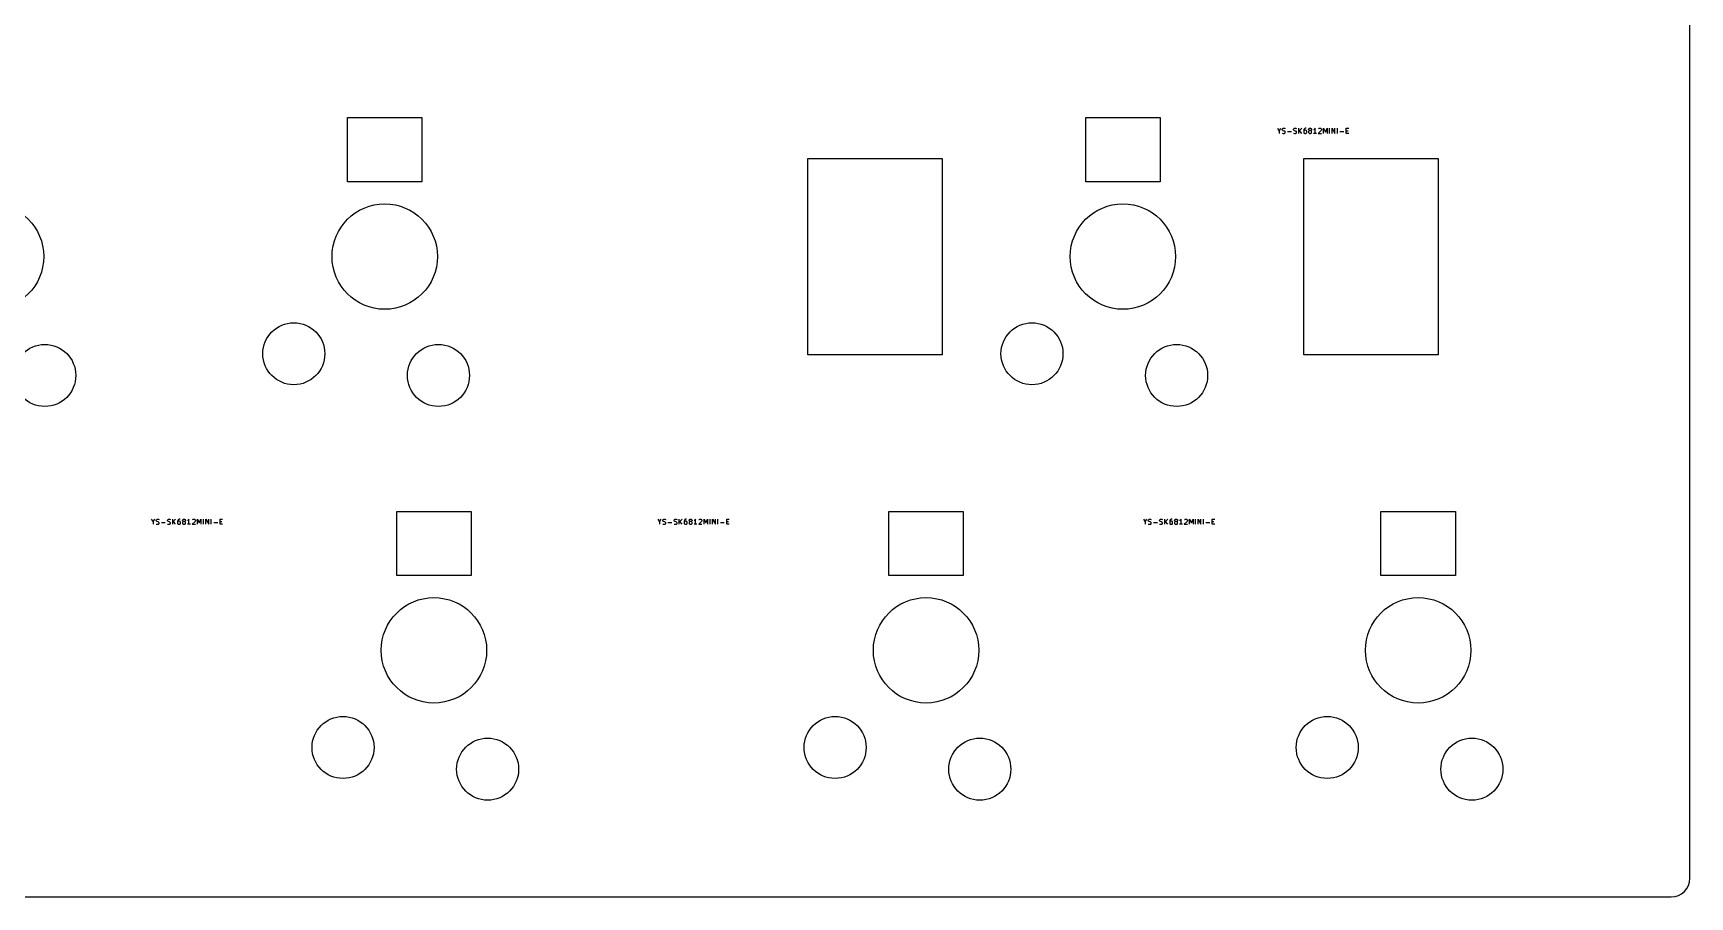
# Model space of a CAD drawing. Header units: millimetres. Extents: x -18 to 310, y -2 to 100.
# Drawn here: x 226.1 to 306.2, y -2.4 to 39.4 of the extents above; entities that cross this region are included whole.
import ezdxf

# ---------------------------------------------------------------- set-up
doc = ezdxf.new("R2010")
doc.units = ezdxf.units.MM
doc.layers.add('Edge.Cuts', color=254, linetype='CONTINUOUS', true_color=0xd0d2cd)
doc.layers.add('F.Fab', color=9, linetype='CONTINUOUS', true_color=0xafafaf)

msp = doc.modelspace()

# ---------------------------------------------------------------- linework, layer by layer
at = {"layer": 'Edge.Cuts', "linetype": 'CONTINUOUS'}
for p, q in [((306.23, -1.503002), (306.23, 65.765)), ((241.277, 35.3), (244.877, 35.3)), ((241.277, 32.2), (241.277, 35.3)), ((244.877, 35.3), (244.877, 32.2)), ((276.9958, 35.3), (280.5958, 35.3)), ((276.9958, 32.2), (276.9958, 35.3)), ((280.5958, 35.3), (280.5958, 32.2)), ((263.54575, 33.325), (270.04575, 33.325)), ((263.54575, 23.825), (263.54575, 33.325)), ((270.04575, 33.325), (270.04575, 23.825)), ((287.54575, 33.325), (294.04575, 33.325)), ((287.54575, 23.825), (287.54575, 33.325)), ((294.04575, 33.325), (294.04575, 23.825)), ((244.877, 32.2), (241.277, 32.2)), ((280.5958, 32.2), (276.9958, 32.2)), ((270.04575, 23.825), (263.54575, 23.825)), ((294.04575, 23.825), (287.54575, 23.825)), ((243.6582, 16.25), (247.2582, 16.25)), ((243.6582, 13.15), (243.6582, 16.25)), ((247.2582, 16.25), (247.2582, 13.15)), ((267.4707, 16.25), (271.0707, 16.25)), ((267.4707, 13.15), (267.4707, 16.25)), ((271.0707, 16.25), (271.0707, 13.15)), ((291.2832, 16.25), (294.8832, 16.25)), ((291.2832, 13.15), (291.2832, 16.25)), ((294.8832, 16.25), (294.8832, 13.15)), ((247.2582, 13.15), (243.6582, 13.15)), ((271.0707, 13.15), (267.4707, 13.15)), ((294.8832, 13.15), (291.2832, 13.15)), ((141.290665, -2.403024), (305.330002, -2.403))]:
    msp.add_line(p, q, dxfattribs=at)
at = {"layer": 'Edge.Cuts'}
for centre, radius in [((224.027, 28.575), 2.549999), ((243.077, 28.575), 2.549999), ((278.79575, 28.575), 2.549999), ((238.677, 23.875), 1.499999), ((274.39575, 23.875), 1.499999), ((226.627, 22.825), 1.499999), ((245.677, 22.825), 1.499999), ((281.39575, 22.825), 1.499999), ((245.45825, 9.525), 2.549999), ((269.27075, 9.525), 2.549999), ((293.08325, 9.525), 2.549999), ((241.05825, 4.825), 1.499999), ((264.87075, 4.825), 1.499999), ((288.68325, 4.825), 1.499999), ((248.05825, 3.775), 1.499999), ((271.87075, 3.775), 1.499999), ((295.68325, 3.775), 1.499999)]:
    msp.add_circle(centre, radius, dxfattribs=at)
msp.add_arc((305.33, -1.503), 0.9, -89.99987268, -0.00012732, dxfattribs=at)
at = {"layer": 'F.Fab', "linetype": 'CONTINUOUS'}
for p, q in [((286.271655, 34.781426), (286.354988, 34.650473)), ((286.354988, 34.650473), (286.438322, 34.781426)), ((286.354988, 34.650473), (286.354988, 34.531426)), ((286.509751, 34.733807), (286.521655, 34.757616)), ((286.509751, 34.709997), (286.509751, 34.733807)), ((286.521655, 34.686188), (286.509751, 34.709997)), ((286.509751, 34.54333), (286.545465, 34.531426)), ((286.521655, 34.757616), (286.53356, 34.769521)), ((286.53356, 34.674283), (286.521655, 34.686188)), ((286.53356, 34.769521), (286.55737, 34.781426)), ((286.55737, 34.662378), (286.53356, 34.674283)), ((286.545465, 34.531426), (286.604989, 34.531426)), ((286.55737, 34.781426), (286.616893, 34.781426)), ((286.604989, 34.650473), (286.55737, 34.662378)), ((286.628798, 34.638569), (286.604989, 34.650473)), ((286.604989, 34.531426), (286.628798, 34.54333)), ((286.616893, 34.781426), (286.652608, 34.769521)), ((286.640703, 34.626664), (286.628798, 34.638569)), ((286.628798, 34.54333), (286.640703, 34.555235)), ((286.652608, 34.602854), (286.640703, 34.626664)), ((286.640703, 34.555235), (286.652608, 34.579045)), ((286.652608, 34.579045), (286.652608, 34.602854)), ((286.75975, 34.626664), (286.950227, 34.626664)), ((287.05737, 34.733807), (287.069274, 34.757616)), ((287.05737, 34.709997), (287.05737, 34.733807)), ((287.069274, 34.686188), (287.05737, 34.709997)), ((287.05737, 34.54333), (287.093084, 34.531426)), ((287.069274, 34.757616), (287.081179, 34.769521)), ((287.081179, 34.674283), (287.069274, 34.686188)), ((287.081179, 34.769521), (287.104989, 34.781426)), ((287.104989, 34.662378), (287.081179, 34.674283)), ((287.093084, 34.531426), (287.152608, 34.531426)), ((287.104989, 34.781426), (287.164512, 34.781426)), ((287.152608, 34.650473), (287.104989, 34.662378)), ((287.176417, 34.638569), (287.152608, 34.650473)), ((287.152608, 34.531426), (287.176417, 34.54333)), ((287.164512, 34.781426), (287.200227, 34.769521)), ((287.188322, 34.626664), (287.176417, 34.638569)), ((287.176417, 34.54333), (287.188322, 34.555235)), ((287.200227, 34.602854), (287.188322, 34.626664)), ((287.188322, 34.555235), (287.200227, 34.579045)), ((287.200227, 34.579045), (287.200227, 34.602854)), ((287.307369, 34.531426), (287.307369, 34.781426)), ((287.450226, 34.781426), (287.307369, 34.638569)), ((287.450226, 34.531426), (287.343084, 34.674283)), ((287.557369, 34.721902), (287.545465, 34.674283)), ((287.545465, 34.674283), (287.545465, 34.579045)), ((287.557369, 34.662378), (287.545465, 34.638569)), ((287.545465, 34.579045), (287.557369, 34.555235)), ((287.581179, 34.757616), (287.557369, 34.721902)), ((287.569274, 34.674283), (287.557369, 34.662378)), ((287.557369, 34.555235), (287.569274, 34.54333)), ((287.593084, 34.686188), (287.569274, 34.674283)), ((287.569274, 34.54333), (287.593084, 34.531426)), ((287.593084, 34.769521), (287.581179, 34.757616)), ((287.616893, 34.781426), (287.593084, 34.769521)), ((287.640703, 34.686188), (287.593084, 34.686188)), ((287.593084, 34.531426), (287.640703, 34.531426)), ((287.664512, 34.781426), (287.616893, 34.781426)), ((287.664512, 34.674283), (287.640703, 34.686188)), ((287.640703, 34.531426), (287.664512, 34.54333)), ((287.676417, 34.662378), (287.664512, 34.674283)), ((287.664512, 34.54333), (287.676417, 34.555235)), ((287.688322, 34.638569), (287.676417, 34.662378)), ((287.676417, 34.555235), (287.688322, 34.579045)), ((287.688322, 34.579045), (287.688322, 34.638569)), ((287.78356, 34.733807), (287.795464, 34.757616)), ((287.78356, 34.721902), (287.78356, 34.733807)), ((287.795464, 34.698092), (287.78356, 34.721902)), ((287.795464, 34.650473), (287.78356, 34.626664)), ((287.78356, 34.626664), (287.78356, 34.579045)), ((287.78356, 34.579045), (287.795464, 34.555235)), ((287.795464, 34.757616), (287.807369, 34.769521)), ((287.807369, 34.686188), (287.795464, 34.698092)), ((287.807369, 34.662378), (287.795464, 34.650473)), ((287.795464, 34.555235), (287.807369, 34.54333)), ((287.807369, 34.769521), (287.831179, 34.781426)), ((287.831179, 34.674283), (287.807369, 34.686188)), ((287.831179, 34.674283), (287.807369, 34.662378)), ((287.807369, 34.54333), (287.831179, 34.531426)), ((287.831179, 34.781426), (287.878798, 34.781426)), ((287.878798, 34.674283), (287.831179, 34.674283)), ((287.831179, 34.531426), (287.878798, 34.531426)), ((287.878798, 34.781426), (287.902607, 34.769521)), ((287.902607, 34.686188), (287.878798, 34.674283)), ((287.902607, 34.662378), (287.878798, 34.674283)), ((287.878798, 34.531426), (287.902607, 34.54333)), ((287.902607, 34.769521), (287.914512, 34.757616)), ((287.914512, 34.698092), (287.902607, 34.686188)), ((287.914512, 34.650473), (287.902607, 34.662378)), ((287.902607, 34.54333), (287.914512, 34.555235)), ((287.914512, 34.757616), (287.926417, 34.733807)), ((287.926417, 34.721902), (287.914512, 34.698092)), ((287.926417, 34.626664), (287.914512, 34.650473)), ((287.914512, 34.555235), (287.926417, 34.579045)), ((287.926417, 34.733807), (287.926417, 34.721902)), ((287.926417, 34.579045), (287.926417, 34.626664)), ((288.045464, 34.721902), (288.021655, 34.709997)), ((288.164512, 34.531426), (288.021655, 34.531426)), ((288.069274, 34.745711), (288.045464, 34.721902)), ((288.093083, 34.781426), (288.069274, 34.745711)), ((288.093083, 34.531426), (288.093083, 34.781426)), ((288.390702, 34.674283), (288.247845, 34.531426)), ((288.247845, 34.531426), (288.402607, 34.531426)), ((288.25975, 34.757616), (288.271654, 34.769521)), ((288.271654, 34.769521), (288.295464, 34.781426)), ((288.295464, 34.781426), (288.354988, 34.781426)), ((288.354988, 34.781426), (288.378797, 34.769521)), ((288.378797, 34.769521), (288.390702, 34.757616)), ((288.390702, 34.757616), (288.402607, 34.733807)), ((288.402607, 34.709997), (288.390702, 34.674283)), ((288.402607, 34.733807), (288.402607, 34.709997)), ((288.509749, 34.531426), (288.509749, 34.781426)), ((288.509749, 34.781426), (288.593083, 34.602854)), ((288.593083, 34.602854), (288.676416, 34.781426)), ((288.676416, 34.781426), (288.676416, 34.531426)), ((288.795463, 34.531426), (288.795463, 34.781426)), ((288.914511, 34.531426), (288.914511, 34.781426)), ((288.914511, 34.781426), (289.057368, 34.531426)), ((289.057368, 34.531426), (289.057368, 34.781426)), ((289.176416, 34.531426), (289.176416, 34.781426)), ((289.295464, 34.626664), (289.485941, 34.626664)), ((289.604988, 34.531426), (289.604988, 34.781426)), ((289.604988, 34.781426), (289.724036, 34.781426)), ((289.604988, 34.662378), (289.688322, 34.662378)), ((289.724036, 34.531426), (289.604988, 34.531426)), ((231.782155, 15.871426), (231.865488, 15.740473)), ((231.865488, 15.740473), (231.948822, 15.871426)), ((231.865488, 15.740473), (231.865488, 15.621426)), ((232.020251, 15.823807), (232.032155, 15.847616)), ((232.020251, 15.799997), (232.020251, 15.823807)), ((232.032155, 15.776188), (232.020251, 15.799997)), ((232.020251, 15.63333), (232.055965, 15.621426)), ((232.032155, 15.847616), (232.04406, 15.859521)), ((232.04406, 15.764283), (232.032155, 15.776188)), ((232.04406, 15.859521), (232.06787, 15.871426)), ((232.06787, 15.752378), (232.04406, 15.764283)), ((232.055965, 15.621426), (232.115489, 15.621426)), ((232.06787, 15.871426), (232.127393, 15.871426)), ((232.115489, 15.740473), (232.06787, 15.752378)), ((232.139298, 15.728569), (232.115489, 15.740473)), ((232.115489, 15.621426), (232.139298, 15.63333)), ((232.127393, 15.871426), (232.163108, 15.859521)), ((232.151203, 15.716664), (232.139298, 15.728569)), ((232.139298, 15.63333), (232.151203, 15.645235)), ((232.163108, 15.692854), (232.151203, 15.716664)), ((232.151203, 15.645235), (232.163108, 15.669045)), ((232.163108, 15.669045), (232.163108, 15.692854)), ((232.27025, 15.716664), (232.460727, 15.716664)), ((232.56787, 15.823807), (232.579774, 15.847616)), ((232.56787, 15.799997), (232.56787, 15.823807)), ((232.579774, 15.776188), (232.56787, 15.799997)), ((232.56787, 15.63333), (232.603584, 15.621426)), ((232.579774, 15.847616), (232.591679, 15.859521)), ((232.591679, 15.764283), (232.579774, 15.776188)), ((232.591679, 15.859521), (232.615489, 15.871426)), ((232.615489, 15.752378), (232.591679, 15.764283)), ((232.603584, 15.621426), (232.663108, 15.621426)), ((232.615489, 15.871426), (232.675012, 15.871426)), ((232.663108, 15.740473), (232.615489, 15.752378)), ((232.686917, 15.728569), (232.663108, 15.740473)), ((232.663108, 15.621426), (232.686917, 15.63333)), ((232.675012, 15.871426), (232.710727, 15.859521)), ((232.698822, 15.716664), (232.686917, 15.728569)), ((232.686917, 15.63333), (232.698822, 15.645235)), ((232.710727, 15.692854), (232.698822, 15.716664)), ((232.698822, 15.645235), (232.710727, 15.669045)), ((232.710727, 15.669045), (232.710727, 15.692854)), ((232.817869, 15.621426), (232.817869, 15.871426)), ((232.960726, 15.871426), (232.817869, 15.728569)), ((232.960726, 15.621426), (232.853584, 15.764283)), ((233.067869, 15.811902), (233.055965, 15.764283)), ((233.055965, 15.764283), (233.055965, 15.669045)), ((233.067869, 15.752378), (233.055965, 15.728569)), ((233.055965, 15.669045), (233.067869, 15.645235)), ((233.091679, 15.847616), (233.067869, 15.811902)), ((233.079774, 15.764283), (233.067869, 15.752378)), ((233.067869, 15.645235), (233.079774, 15.63333)), ((233.103584, 15.776188), (233.079774, 15.764283)), ((233.079774, 15.63333), (233.103584, 15.621426)), ((233.103584, 15.859521), (233.091679, 15.847616)), ((233.127393, 15.871426), (233.103584, 15.859521)), ((233.151203, 15.776188), (233.103584, 15.776188)), ((233.103584, 15.621426), (233.151203, 15.621426)), ((233.175012, 15.871426), (233.127393, 15.871426)), ((233.175012, 15.764283), (233.151203, 15.776188)), ((233.151203, 15.621426), (233.175012, 15.63333)), ((233.186917, 15.752378), (233.175012, 15.764283)), ((233.175012, 15.63333), (233.186917, 15.645235)), ((233.198822, 15.728569), (233.186917, 15.752378)), ((233.186917, 15.645235), (233.198822, 15.669045)), ((233.198822, 15.669045), (233.198822, 15.728569)), ((233.29406, 15.823807), (233.305964, 15.847616)), ((233.29406, 15.811902), (233.29406, 15.823807)), ((233.305964, 15.788092), (233.29406, 15.811902)), ((233.305964, 15.740473), (233.29406, 15.716664)), ((233.29406, 15.716664), (233.29406, 15.669045)), ((233.29406, 15.669045), (233.305964, 15.645235)), ((233.305964, 15.847616), (233.317869, 15.859521)), ((233.317869, 15.776188), (233.305964, 15.788092)), ((233.317869, 15.752378), (233.305964, 15.740473)), ((233.305964, 15.645235), (233.317869, 15.63333)), ((233.317869, 15.859521), (233.341679, 15.871426)), ((233.341679, 15.764283), (233.317869, 15.776188)), ((233.341679, 15.764283), (233.317869, 15.752378)), ((233.317869, 15.63333), (233.341679, 15.621426)), ((233.341679, 15.871426), (233.389298, 15.871426)), ((233.389298, 15.764283), (233.341679, 15.764283)), ((233.341679, 15.621426), (233.389298, 15.621426)), ((233.389298, 15.871426), (233.413107, 15.859521)), ((233.413107, 15.776188), (233.389298, 15.764283)), ((233.413107, 15.752378), (233.389298, 15.764283)), ((233.389298, 15.621426), (233.413107, 15.63333)), ((233.413107, 15.859521), (233.425012, 15.847616)), ((233.425012, 15.788092), (233.413107, 15.776188)), ((233.425012, 15.740473), (233.413107, 15.752378)), ((233.413107, 15.63333), (233.425012, 15.645235)), ((233.425012, 15.847616), (233.436917, 15.823807)), ((233.436917, 15.811902), (233.425012, 15.788092)), ((233.436917, 15.716664), (233.425012, 15.740473)), ((233.425012, 15.645235), (233.436917, 15.669045)), ((233.436917, 15.823807), (233.436917, 15.811902)), ((233.436917, 15.669045), (233.436917, 15.716664)), ((233.555964, 15.811902), (233.532155, 15.799997)), ((233.675012, 15.621426), (233.532155, 15.621426)), ((233.579774, 15.835711), (233.555964, 15.811902)), ((233.603583, 15.871426), (233.579774, 15.835711)), ((233.603583, 15.621426), (233.603583, 15.871426)), ((233.901202, 15.764283), (233.758345, 15.621426)), ((233.758345, 15.621426), (233.913107, 15.621426)), ((233.77025, 15.847616), (233.782154, 15.859521)), ((233.782154, 15.859521), (233.805964, 15.871426)), ((233.805964, 15.871426), (233.865488, 15.871426)), ((233.865488, 15.871426), (233.889297, 15.859521)), ((233.889297, 15.859521), (233.901202, 15.847616)), ((233.901202, 15.847616), (233.913107, 15.823807)), ((233.913107, 15.799997), (233.901202, 15.764283)), ((233.913107, 15.823807), (233.913107, 15.799997)), ((234.020249, 15.621426), (234.020249, 15.871426)), ((234.020249, 15.871426), (234.103583, 15.692854)), ((234.103583, 15.692854), (234.186916, 15.871426)), ((234.186916, 15.871426), (234.186916, 15.621426)), ((234.305963, 15.621426), (234.305963, 15.871426)), ((234.425011, 15.621426), (234.425011, 15.871426)), ((234.425011, 15.871426), (234.567868, 15.621426)), ((234.567868, 15.621426), (234.567868, 15.871426)), ((234.686916, 15.621426), (234.686916, 15.871426)), ((234.805964, 15.716664), (234.996441, 15.716664)), ((235.115488, 15.621426), (235.115488, 15.871426)), ((235.115488, 15.871426), (235.234536, 15.871426)), ((235.115488, 15.752378), (235.198822, 15.752378)), ((235.234536, 15.621426), (235.115488, 15.621426)), ((256.293155, 15.871426), (256.376488, 15.740473)), ((256.376488, 15.740473), (256.459822, 15.871426)), ((256.376488, 15.740473), (256.376488, 15.621426)), ((256.531251, 15.823807), (256.543155, 15.847616)), ((256.531251, 15.799997), (256.531251, 15.823807)), ((256.543155, 15.776188), (256.531251, 15.799997)), ((256.531251, 15.63333), (256.566965, 15.621426)), ((256.543155, 15.847616), (256.55506, 15.859521)), ((256.55506, 15.764283), (256.543155, 15.776188)), ((256.55506, 15.859521), (256.57887, 15.871426)), ((256.57887, 15.752378), (256.55506, 15.764283)), ((256.566965, 15.621426), (256.626489, 15.621426)), ((256.57887, 15.871426), (256.638393, 15.871426)), ((256.626489, 15.740473), (256.57887, 15.752378)), ((256.650298, 15.728569), (256.626489, 15.740473)), ((256.626489, 15.621426), (256.650298, 15.63333)), ((256.638393, 15.871426), (256.674108, 15.859521)), ((256.662203, 15.716664), (256.650298, 15.728569)), ((256.650298, 15.63333), (256.662203, 15.645235)), ((256.674108, 15.692854), (256.662203, 15.716664)), ((256.662203, 15.645235), (256.674108, 15.669045)), ((256.674108, 15.669045), (256.674108, 15.692854)), ((256.78125, 15.716664), (256.971727, 15.716664)), ((257.07887, 15.823807), (257.090774, 15.847616)), ((257.07887, 15.799997), (257.07887, 15.823807)), ((257.090774, 15.776188), (257.07887, 15.799997)), ((257.07887, 15.63333), (257.114584, 15.621426)), ((257.090774, 15.847616), (257.102679, 15.859521)), ((257.102679, 15.764283), (257.090774, 15.776188)), ((257.102679, 15.859521), (257.126489, 15.871426)), ((257.126489, 15.752378), (257.102679, 15.764283)), ((257.114584, 15.621426), (257.174108, 15.621426)), ((257.126489, 15.871426), (257.186012, 15.871426)), ((257.174108, 15.740473), (257.126489, 15.752378)), ((257.197917, 15.728569), (257.174108, 15.740473)), ((257.174108, 15.621426), (257.197917, 15.63333)), ((257.186012, 15.871426), (257.221727, 15.859521)), ((257.209822, 15.716664), (257.197917, 15.728569)), ((257.197917, 15.63333), (257.209822, 15.645235)), ((257.221727, 15.692854), (257.209822, 15.716664)), ((257.209822, 15.645235), (257.221727, 15.669045)), ((257.221727, 15.669045), (257.221727, 15.692854)), ((257.328869, 15.621426), (257.328869, 15.871426)), ((257.471726, 15.871426), (257.328869, 15.728569)), ((257.471726, 15.621426), (257.364584, 15.764283)), ((257.578869, 15.811902), (257.566965, 15.764283)), ((257.566965, 15.764283), (257.566965, 15.669045)), ((257.578869, 15.752378), (257.566965, 15.728569)), ((257.566965, 15.669045), (257.578869, 15.645235)), ((257.602679, 15.847616), (257.578869, 15.811902)), ((257.590774, 15.764283), (257.578869, 15.752378)), ((257.578869, 15.645235), (257.590774, 15.63333)), ((257.614584, 15.776188), (257.590774, 15.764283)), ((257.590774, 15.63333), (257.614584, 15.621426)), ((257.614584, 15.859521), (257.602679, 15.847616)), ((257.638393, 15.871426), (257.614584, 15.859521)), ((257.662203, 15.776188), (257.614584, 15.776188)), ((257.614584, 15.621426), (257.662203, 15.621426)), ((257.686012, 15.871426), (257.638393, 15.871426)), ((257.686012, 15.764283), (257.662203, 15.776188)), ((257.662203, 15.621426), (257.686012, 15.63333)), ((257.697917, 15.752378), (257.686012, 15.764283)), ((257.686012, 15.63333), (257.697917, 15.645235)), ((257.709822, 15.728569), (257.697917, 15.752378)), ((257.697917, 15.645235), (257.709822, 15.669045)), ((257.709822, 15.669045), (257.709822, 15.728569)), ((257.80506, 15.823807), (257.816964, 15.847616)), ((257.80506, 15.811902), (257.80506, 15.823807)), ((257.816964, 15.788092), (257.80506, 15.811902)), ((257.816964, 15.740473), (257.80506, 15.716664)), ((257.80506, 15.716664), (257.80506, 15.669045)), ((257.80506, 15.669045), (257.816964, 15.645235)), ((257.816964, 15.847616), (257.828869, 15.859521)), ((257.828869, 15.776188), (257.816964, 15.788092)), ((257.828869, 15.752378), (257.816964, 15.740473)), ((257.816964, 15.645235), (257.828869, 15.63333)), ((257.828869, 15.859521), (257.852679, 15.871426)), ((257.852679, 15.764283), (257.828869, 15.776188)), ((257.852679, 15.764283), (257.828869, 15.752378)), ((257.828869, 15.63333), (257.852679, 15.621426)), ((257.852679, 15.871426), (257.900298, 15.871426)), ((257.900298, 15.764283), (257.852679, 15.764283)), ((257.852679, 15.621426), (257.900298, 15.621426)), ((257.900298, 15.871426), (257.924107, 15.859521)), ((257.924107, 15.776188), (257.900298, 15.764283)), ((257.924107, 15.752378), (257.900298, 15.764283)), ((257.900298, 15.621426), (257.924107, 15.63333)), ((257.924107, 15.859521), (257.936012, 15.847616)), ((257.936012, 15.788092), (257.924107, 15.776188)), ((257.936012, 15.740473), (257.924107, 15.752378)), ((257.924107, 15.63333), (257.936012, 15.645235)), ((257.936012, 15.847616), (257.947917, 15.823807)), ((257.947917, 15.811902), (257.936012, 15.788092)), ((257.947917, 15.716664), (257.936012, 15.740473)), ((257.936012, 15.645235), (257.947917, 15.669045)), ((257.947917, 15.823807), (257.947917, 15.811902)), ((257.947917, 15.669045), (257.947917, 15.716664)), ((258.066964, 15.811902), (258.043155, 15.799997)), ((258.186012, 15.621426), (258.043155, 15.621426)), ((258.090774, 15.835711), (258.066964, 15.811902)), ((258.114583, 15.871426), (258.090774, 15.835711)), ((258.114583, 15.621426), (258.114583, 15.871426)), ((258.412202, 15.764283), (258.269345, 15.621426)), ((258.269345, 15.621426), (258.424107, 15.621426)), ((258.28125, 15.847616), (258.293154, 15.859521)), ((258.293154, 15.859521), (258.316964, 15.871426)), ((258.316964, 15.871426), (258.376488, 15.871426)), ((258.376488, 15.871426), (258.400297, 15.859521)), ((258.400297, 15.859521), (258.412202, 15.847616)), ((258.412202, 15.847616), (258.424107, 15.823807)), ((258.424107, 15.799997), (258.412202, 15.764283)), ((258.424107, 15.823807), (258.424107, 15.799997)), ((258.531249, 15.621426), (258.531249, 15.871426)), ((258.531249, 15.871426), (258.614583, 15.692854)), ((258.614583, 15.692854), (258.697916, 15.871426)), ((258.697916, 15.871426), (258.697916, 15.621426)), ((258.816963, 15.621426), (258.816963, 15.871426)), ((258.936011, 15.621426), (258.936011, 15.871426)), ((258.936011, 15.871426), (259.078868, 15.621426)), ((259.078868, 15.621426), (259.078868, 15.871426)), ((259.197916, 15.621426), (259.197916, 15.871426)), ((259.316964, 15.716664), (259.507441, 15.716664)), ((259.626488, 15.621426), (259.626488, 15.871426)), ((259.626488, 15.871426), (259.745536, 15.871426)), ((259.626488, 15.752378), (259.709822, 15.752378)), ((259.745536, 15.621426), (259.626488, 15.621426)), ((279.787155, 15.871426), (279.870488, 15.740473)), ((279.870488, 15.740473), (279.953822, 15.871426)), ((279.870488, 15.740473), (279.870488, 15.621426)), ((280.025251, 15.823807), (280.037155, 15.847616)), ((280.025251, 15.799997), (280.025251, 15.823807)), ((280.037155, 15.776188), (280.025251, 15.799997)), ((280.025251, 15.63333), (280.060965, 15.621426)), ((280.037155, 15.847616), (280.04906, 15.859521)), ((280.04906, 15.764283), (280.037155, 15.776188)), ((280.04906, 15.859521), (280.07287, 15.871426)), ((280.07287, 15.752378), (280.04906, 15.764283)), ((280.060965, 15.621426), (280.120489, 15.621426)), ((280.07287, 15.871426), (280.132393, 15.871426)), ((280.120489, 15.740473), (280.07287, 15.752378)), ((280.144298, 15.728569), (280.120489, 15.740473)), ((280.120489, 15.621426), (280.144298, 15.63333)), ((280.132393, 15.871426), (280.168108, 15.859521)), ((280.156203, 15.716664), (280.144298, 15.728569)), ((280.144298, 15.63333), (280.156203, 15.645235)), ((280.168108, 15.692854), (280.156203, 15.716664)), ((280.156203, 15.645235), (280.168108, 15.669045)), ((280.168108, 15.669045), (280.168108, 15.692854)), ((280.27525, 15.716664), (280.465727, 15.716664)), ((280.57287, 15.823807), (280.584774, 15.847616)), ((280.57287, 15.799997), (280.57287, 15.823807)), ((280.584774, 15.776188), (280.57287, 15.799997)), ((280.57287, 15.63333), (280.608584, 15.621426)), ((280.584774, 15.847616), (280.596679, 15.859521)), ((280.596679, 15.764283), (280.584774, 15.776188)), ((280.596679, 15.859521), (280.620489, 15.871426)), ((280.620489, 15.752378), (280.596679, 15.764283)), ((280.608584, 15.621426), (280.668108, 15.621426)), ((280.620489, 15.871426), (280.680012, 15.871426)), ((280.668108, 15.740473), (280.620489, 15.752378)), ((280.691917, 15.728569), (280.668108, 15.740473)), ((280.668108, 15.621426), (280.691917, 15.63333)), ((280.680012, 15.871426), (280.715727, 15.859521)), ((280.703822, 15.716664), (280.691917, 15.728569)), ((280.691917, 15.63333), (280.703822, 15.645235)), ((280.715727, 15.692854), (280.703822, 15.716664)), ((280.703822, 15.645235), (280.715727, 15.669045)), ((280.715727, 15.669045), (280.715727, 15.692854)), ((280.822869, 15.621426), (280.822869, 15.871426)), ((280.965726, 15.871426), (280.822869, 15.728569)), ((280.965726, 15.621426), (280.858584, 15.764283)), ((281.072869, 15.811902), (281.060965, 15.764283)), ((281.060965, 15.764283), (281.060965, 15.669045)), ((281.072869, 15.752378), (281.060965, 15.728569)), ((281.060965, 15.669045), (281.072869, 15.645235)), ((281.096679, 15.847616), (281.072869, 15.811902)), ((281.084774, 15.764283), (281.072869, 15.752378)), ((281.072869, 15.645235), (281.084774, 15.63333)), ((281.108584, 15.776188), (281.084774, 15.764283)), ((281.084774, 15.63333), (281.108584, 15.621426)), ((281.108584, 15.859521), (281.096679, 15.847616)), ((281.132393, 15.871426), (281.108584, 15.859521)), ((281.156203, 15.776188), (281.108584, 15.776188)), ((281.108584, 15.621426), (281.156203, 15.621426)), ((281.180012, 15.871426), (281.132393, 15.871426)), ((281.180012, 15.764283), (281.156203, 15.776188)), ((281.156203, 15.621426), (281.180012, 15.63333)), ((281.191917, 15.752378), (281.180012, 15.764283)), ((281.180012, 15.63333), (281.191917, 15.645235)), ((281.203822, 15.728569), (281.191917, 15.752378)), ((281.191917, 15.645235), (281.203822, 15.669045)), ((281.203822, 15.669045), (281.203822, 15.728569)), ((281.29906, 15.823807), (281.310964, 15.847616)), ((281.29906, 15.811902), (281.29906, 15.823807)), ((281.310964, 15.788092), (281.29906, 15.811902)), ((281.310964, 15.740473), (281.29906, 15.716664)), ((281.29906, 15.716664), (281.29906, 15.669045)), ((281.29906, 15.669045), (281.310964, 15.645235)), ((281.310964, 15.847616), (281.322869, 15.859521)), ((281.322869, 15.776188), (281.310964, 15.788092)), ((281.322869, 15.752378), (281.310964, 15.740473)), ((281.310964, 15.645235), (281.322869, 15.63333)), ((281.322869, 15.859521), (281.346679, 15.871426)), ((281.346679, 15.764283), (281.322869, 15.776188)), ((281.346679, 15.764283), (281.322869, 15.752378)), ((281.322869, 15.63333), (281.346679, 15.621426)), ((281.346679, 15.871426), (281.394298, 15.871426)), ((281.394298, 15.764283), (281.346679, 15.764283)), ((281.346679, 15.621426), (281.394298, 15.621426)), ((281.394298, 15.871426), (281.418107, 15.859521)), ((281.418107, 15.776188), (281.394298, 15.764283)), ((281.418107, 15.752378), (281.394298, 15.764283)), ((281.394298, 15.621426), (281.418107, 15.63333)), ((281.418107, 15.859521), (281.430012, 15.847616)), ((281.430012, 15.788092), (281.418107, 15.776188)), ((281.430012, 15.740473), (281.418107, 15.752378)), ((281.418107, 15.63333), (281.430012, 15.645235)), ((281.430012, 15.847616), (281.441917, 15.823807)), ((281.441917, 15.811902), (281.430012, 15.788092)), ((281.441917, 15.716664), (281.430012, 15.740473)), ((281.430012, 15.645235), (281.441917, 15.669045)), ((281.441917, 15.823807), (281.441917, 15.811902)), ((281.441917, 15.669045), (281.441917, 15.716664)), ((281.560964, 15.811902), (281.537155, 15.799997)), ((281.680012, 15.621426), (281.537155, 15.621426)), ((281.584774, 15.835711), (281.560964, 15.811902)), ((281.608583, 15.871426), (281.584774, 15.835711)), ((281.608583, 15.621426), (281.608583, 15.871426)), ((281.906202, 15.764283), (281.763345, 15.621426)), ((281.763345, 15.621426), (281.918107, 15.621426)), ((281.77525, 15.847616), (281.787154, 15.859521)), ((281.787154, 15.859521), (281.810964, 15.871426)), ((281.810964, 15.871426), (281.870488, 15.871426)), ((281.870488, 15.871426), (281.894297, 15.859521)), ((281.894297, 15.859521), (281.906202, 15.847616)), ((281.906202, 15.847616), (281.918107, 15.823807)), ((281.918107, 15.799997), (281.906202, 15.764283)), ((281.918107, 15.823807), (281.918107, 15.799997)), ((282.025249, 15.621426), (282.025249, 15.871426)), ((282.025249, 15.871426), (282.108583, 15.692854)), ((282.108583, 15.692854), (282.191916, 15.871426)), ((282.191916, 15.871426), (282.191916, 15.621426)), ((282.310963, 15.621426), (282.310963, 15.871426)), ((282.430011, 15.621426), (282.430011, 15.871426)), ((282.430011, 15.871426), (282.572868, 15.621426)), ((282.572868, 15.621426), (282.572868, 15.871426)), ((282.691916, 15.621426), (282.691916, 15.871426)), ((282.810964, 15.716664), (283.001441, 15.716664)), ((283.120488, 15.621426), (283.120488, 15.871426)), ((283.120488, 15.871426), (283.239536, 15.871426)), ((283.120488, 15.752378), (283.203822, 15.752378)), ((283.239536, 15.621426), (283.120488, 15.621426))]:
    msp.add_line(p, q, dxfattribs=at)
at = {"layer": 'F.Fab'}
for centre, radius in [((224.027, 28.575), 2.549999), ((243.077, 28.575), 2.549999), ((278.79575, 28.575), 2.549999), ((238.677, 23.875), 1.499999), ((274.39575, 23.875), 1.499999), ((226.627, 22.825), 1.499999), ((245.677, 22.825), 1.499999), ((281.39575, 22.825), 1.499999), ((245.45825, 9.525), 2.549999), ((269.27075, 9.525), 2.549999), ((293.08325, 9.525), 2.549999), ((241.05825, 4.825), 1.499999), ((264.87075, 4.825), 1.499999), ((288.68325, 4.825), 1.499999), ((248.05825, 3.775), 1.499999), ((271.87075, 3.775), 1.499999), ((295.68325, 3.775), 1.499999)]:
    msp.add_circle(centre, radius, dxfattribs=at)

doc.saveas('drawing.dxf')
